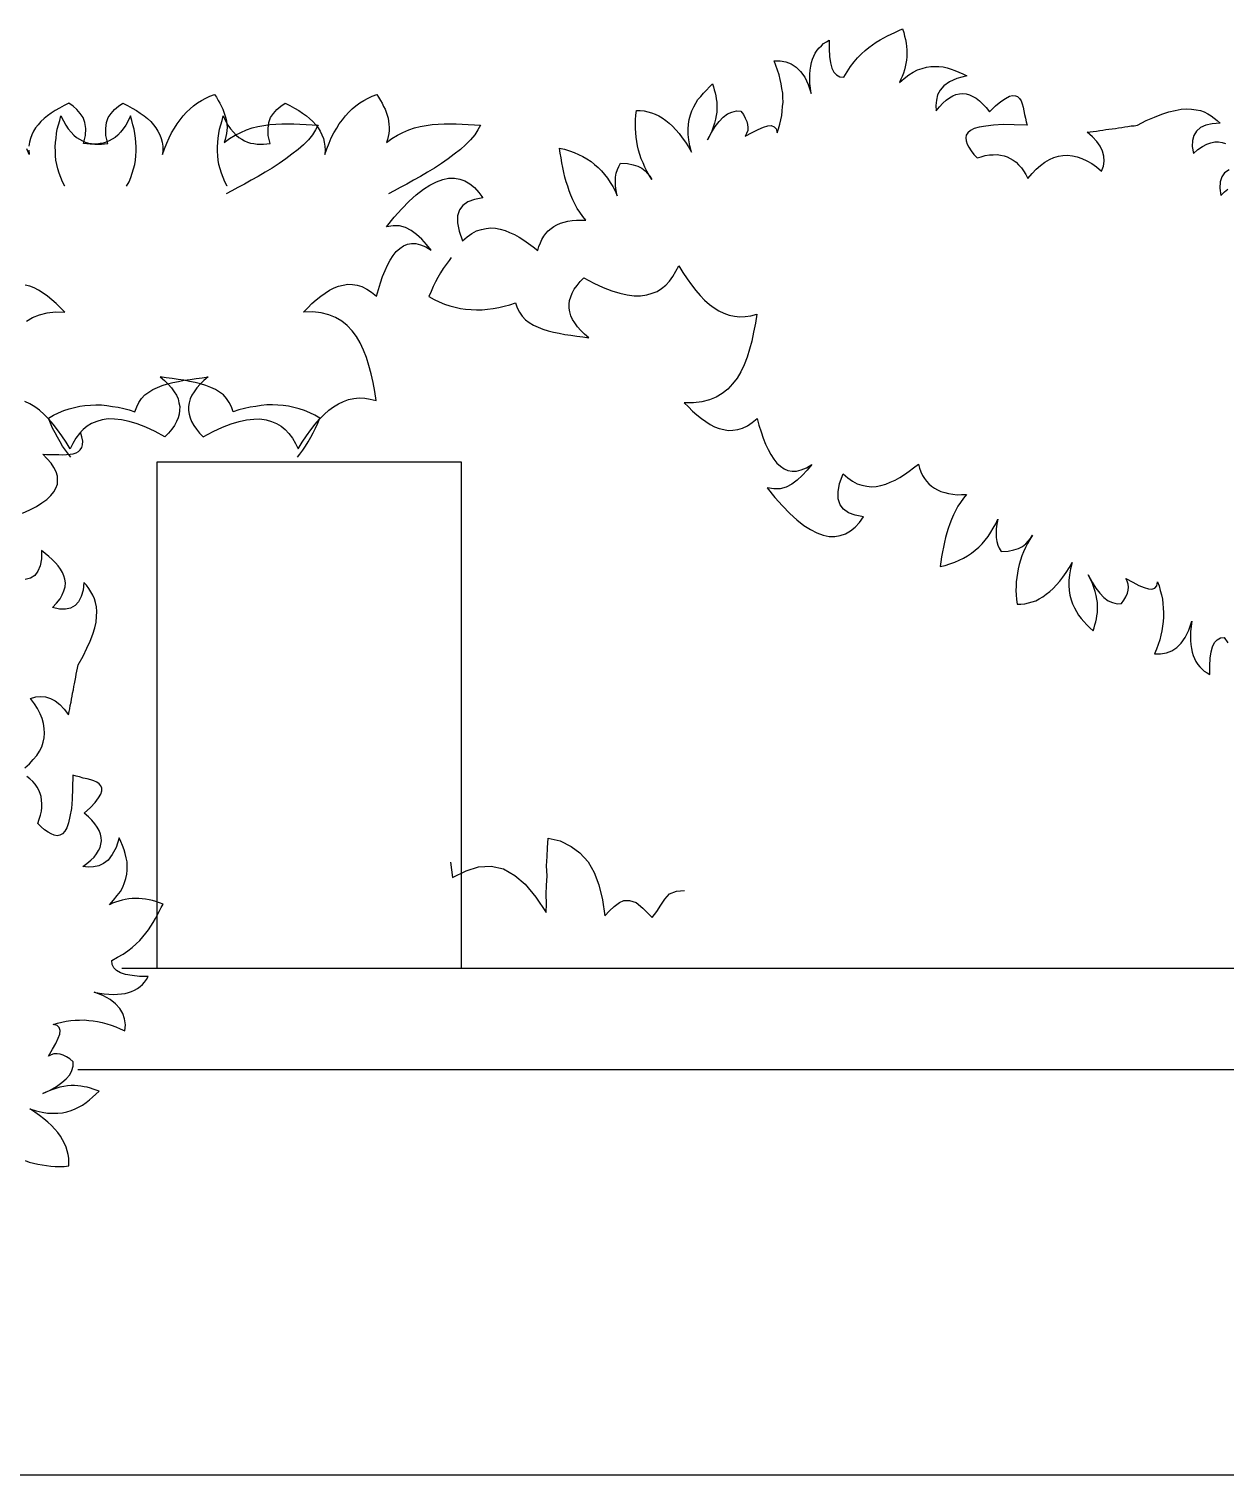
# Model space of a CAD drawing. Extents: x -24232 to 27340, y -23039 to 23489.
# Drawn here: x -8078 to -7487, y -5096 to -4383 of the extents above; entities that cross this region are included whole.
import ezdxf

# ---------------------------------------------------------------- set-up
doc = ezdxf.new("R2010")
doc.units = 0
doc.header["$LTSCALE"] = 10
for name, color, linetype in [('0-PLANTS', 11, 'CONTINUOUS'), ('1', 1, 'CONTINUOUS'), ('3', 3, 'CONTINUOUS')]:
    doc.layers.add(name, color=color, linetype=linetype)

msp = doc.modelspace()

# ---------------------------------------------------------------- linework, layer by layer
at = {"layer": '0-PLANTS', "color": 11}
msp.add_lwpolyline([(-7869.49, -4793.97), (-7868.53, -4801.55), (-7868.53, -4801.55), (-7861.79, -4798.29), (-7855.73, -4796.37), (-7849.43, -4795.92), (-7843.43, -4797.34), (-7837.71, -4800.63), (-7832.61, -4804.78), (-7827.41, -4811.35), (-7822.36, -4818.85), (-7822.36, -4818.85), (-7822.17, -4814.56), (-7822.37, -4809.74), (-7822.18, -4805.46), (-7821.91, -4800.71), (-7822.12, -4795.88), (-7821.85, -4791.13), (-7821.66, -4786.85), (-7821.39, -4782.1), (-7821.39, -4782.1), (-7815.39, -4783.52), (-7810.07, -4786.27), (-7805.76, -4789.34), (-7801.67, -4793.82), (-7798.66, -4799.08), (-7796.26, -4805.21), (-7794.56, -4812.66), (-7793.39, -4820.51), (-7793.39, -4820.51), (-7791.08, -4818), (-7788.84, -4815.95), (-7786.14, -4813.98), (-7784.05, -4812.87), (-7781.17, -4812.84), (-7777.97, -4813.82), (-7774.59, -4816.75), (-7770.04, -4821.29), (-7770.04, -4821.29), (-7767.65, -4818.31), (-7765.74, -4815.26), (-7763.82, -4812.21), (-7761.51, -4809.69), (-7757.94, -4808.34), (-7754.05, -4807.99)], dxfattribs=at)
at = {"layer": '1'}
for p, q in [((-8014.24, -4596.46), (-7864.24, -4596.46)), ((-8014.24, -4846.46), (-8014.24, -4596.46)), ((-7864.24, -4596.46), (-7864.24, -4846.46))]:
    msp.add_line(p, q, dxfattribs=at)
for points in [[(-8056.96, -4594.13), (-8058.1, -4592.73), (-8059.52, -4590.71), (-8060.94, -4588.68), (-8062.24, -4586.51), (-8063.54, -4584.33), (-8064.7, -4582.15), (-8065.88, -4579.83), (-8066.93, -4577.36), (-8067.99, -4574.89), (-8067.99, -4574.89), (-8065.43, -4573.42), (-8062.97, -4572.23), (-8060.37, -4571.16), (-8057.74, -4570.36), (-8055.11, -4569.55), (-8052.46, -4569.02), (-8049.92, -4568.63), (-8047.23, -4568.5), (-8044.53, -4568.37), (-8041.82, -4568.38), (-8039.09, -4568.65), (-8036.34, -4569.05), (-8033.59, -4569.46), (-8030.81, -4570.13), (-8028.04, -4570.81), (-8025.24, -4571.75), (-8025.24, -4571.75), (-8024.4, -4569.23), (-8023.26, -4567.08), (-8021.96, -4565.2), (-8020.37, -4563.41), (-8018.48, -4562.01), (-8016.44, -4560.72), (-8014.11, -4559.68), (-8011.76, -4558.77), (-8009.13, -4557.97), (-8006.49, -4557.3), (-8003.7, -4556.76), (-8000.91, -4556.21), (-7997.97, -4555.78), (-7995.03, -4555.36), (-7992.1, -4554.93), (-7989.16, -4554.51), (-7989.16, -4554.51), (-7991.28, -4556.34), (-7993.13, -4558.15), (-7994.72, -4559.93), (-7996.02, -4561.82), (-7997.2, -4563.56), (-7997.97, -4565.4), (-7998.45, -4567.34), (-7998.82, -4569.14), (-7998.77, -4571.03), (-7998.58, -4572.91), (-7997.99, -4574.75), (-7997.27, -4576.57), (-7996.27, -4578.5), (-7994.86, -4580.39), (-7993.32, -4582.27), (-7991.52, -4584.13), (-7991.52, -4584.13), (-7986.63, -4581.48), (-7982.1, -4579.4), (-7977.79, -4577.76), (-7973.85, -4576.56), (-7970.13, -4575.78), (-7966.66, -4575.31), (-7963.55, -4575.27), (-7960.53, -4575.65), (-7957.88, -4576.47), (-7955.34, -4577.44), (-7953.17, -4578.85), (-7951.11, -4580.54), (-7949.29, -4582.53), (-7947.57, -4584.8), (-7946.1, -4587.36), (-7944.75, -4590.07), (-7944.75, -4590.07), (-7942.78, -4586.76), (-7940.65, -4583.57), (-7938.5, -4580.65), (-7936.34, -4577.86), (-7934.15, -4575.35), (-7931.94, -4573.1), (-7929.57, -4570.97), (-7927.31, -4569.25), (-7924.88, -4567.79), (-7922.42, -4566.6), (-7919.81, -4565.67), (-7917.28, -4565.15), (-7914.6, -4564.88), (-7911.88, -4565.02), (-7909.13, -4565.43), (-7906.21, -4566.22), (-7906.21, -4566.22), (-7906.93, -4561.69), (-7907.77, -4557.3), (-7908.74, -4552.93), (-7909.82, -4548.84), (-7911.02, -4544.89), (-7912.47, -4541.25), (-7914.17, -4537.76), (-7915.97, -4534.55), (-7918.14, -4531.78), (-7920.57, -4529.18), (-7923.22, -4527), (-7926.23, -4525.27), (-7929.63, -4523.85), (-7933.38, -4522.86), (-7937.48, -4522.46), (-7942.08, -4522.5), (-7942.08, -4522.5), (-7939.99, -4520.4), (-7937.89, -4518.3), (-7935.77, -4516.46), (-7933.5, -4514.75), (-7931.36, -4513.18), (-7929.19, -4511.75), (-7927.01, -4510.59), (-7924.79, -4509.69), (-7922.54, -4509.2), (-7920.27, -4508.84), (-7917.97, -4508.88), (-7915.63, -4509.19), (-7913.26, -4509.91), (-7910.84, -4511.16), (-7908.52, -4512.69), (-7906.01, -4514.74), (-7906.01, -4514.74), (-7905.12, -4511.4), (-7904.1, -4508.05), (-7903.05, -4504.97), (-7901.85, -4502.01), (-7900.63, -4499.32), (-7899.25, -4496.88), (-7897.85, -4494.57), (-7896.28, -4492.66), (-7894.53, -4491.13), (-7892.76, -4489.87), (-7890.82, -4489), (-7888.82, -4488.67), (-7886.65, -4488.73), (-7884.29, -4489.3), (-7881.74, -4490.41), (-7879.01, -4492.03), (-7879.01, -4492.03), (-7881.32, -4489.15), (-7883.75, -4486.54), (-7886.28, -4484.22), (-7888.9, -4482.31), (-7891.76, -4480.83), (-7894.68, -4480.04), (-7897.8, -4479.94), (-7901.13, -4480.54), (-7901.13, -4480.54), (-7897.28, -4475.69), (-7893.49, -4471.53), (-7889.93, -4467.79), (-7886.46, -4464.6), (-7882.93, -4461.95), (-7879.75, -4459.88), (-7876.52, -4458.2), (-7873.39, -4457.08), (-7870.46, -4456.52), (-7867.62, -4456.51), (-7865, -4456.93), (-7862.48, -4457.77), (-7860.03, -4459.28), (-7857.69, -4461.08), (-7855.56, -4463.45), (-7853.52, -4466.22), (-7853.52, -4466.22), (-7857.64, -4467.04), (-7860.91, -4468.17), (-7863.45, -4469.91), (-7865.13, -4472.11), (-7866.06, -4475.05), (-7866.13, -4478.44), (-7865.32, -4482.56), (-7863.62, -4487.4), (-7863.62, -4487.4), (-7861.24, -4485.4), (-7858.98, -4483.69), (-7856.65, -4482.51), (-7854.29, -4481.74), (-7851.91, -4481.23), (-7849.63, -4481.01), (-7847.31, -4481.18), (-7844.96, -4481.63), (-7842.59, -4482.34), (-7840.34, -4483.2), (-7837.92, -4484.32), (-7835.63, -4485.58), (-7833.31, -4487.11), (-7831, -4488.65), (-7828.8, -4490.32), (-7826.46, -4492.12), (-7826.46, -4492.12), (-7825.97, -4490.18), (-7825.2, -4488.34), (-7824.42, -4486.64), (-7823.5, -4485.06), (-7822.41, -4483.73), (-7821.32, -4482.41), (-7819.94, -4481.32), (-7818.56, -4480.24), (-7817.01, -4479.41), (-7815.32, -4478.7), (-7813.48, -4478.11), (-7811.63, -4477.66), (-7809.5, -4477.31), (-7807.36, -4477.1), (-7805.18, -4477.16), (-7802.74, -4477.19), (-7802.74, -4477.19), (-7804.28, -4475.31), (-7805.7, -4473.28), (-7806.97, -4471.38), (-7808.14, -4469.19), (-7809.15, -4467.12), (-7810.18, -4464.92), (-7810.95, -4462.7), (-7811.71, -4460.47), (-7812.47, -4458.24), (-7813.1, -4456), (-7813.6, -4453.61), (-7814.11, -4451.23), (-7814.62, -4448.84), (-7814.99, -4446.44), (-7815.36, -4444.04), (-7815.73, -4441.64), (-7815.73, -4441.64), (-7813.24, -4442.2), (-7810.87, -4442.92), (-7808.48, -4443.76), (-7806.35, -4444.77), (-7804.22, -4445.78), (-7802.21, -4446.94), (-7800.19, -4448.23), (-7798.42, -4449.68), (-7796.64, -4451.26), (-7794.99, -4452.86), (-7793.46, -4454.6), (-7792.06, -4456.5), (-7790.77, -4458.54), (-7789.49, -4460.58), (-7788.32, -4462.76), (-7787.28, -4465.1), (-7787.28, -4465.1), (-7787.8, -4462.58), (-7788.03, -4460.3), (-7788.12, -4458), (-7788.05, -4455.97), (-7787.7, -4454.03), (-7787.2, -4452.23), (-7786.54, -4450.67), (-7785.61, -4449.09), (-7785.61, -4449.09), (-7782.21, -4449.29), (-7779.44, -4449.83), (-7777.07, -4450.55), (-7775.07, -4451.57), (-7773.47, -4452.76), (-7772.25, -4454.13), (-7771.16, -4455.52), (-7770.2, -4457.05), (-7770.2, -4457.05), (-7771.49, -4455.01), (-7772.64, -4452.95), (-7773.64, -4451.02), (-7774.52, -4448.94), (-7775.4, -4446.86), (-7776.15, -4444.77), (-7776.77, -4442.66), (-7777.25, -4440.54), (-7777.59, -4438.41), (-7777.94, -4436.28), (-7778.15, -4434.13), (-7778.23, -4431.97), (-7778.31, -4429.82), (-7778.25, -4427.64), (-7778.07, -4425.32), (-7777.75, -4423.12), (-7777.75, -4423.12), (-7775.86, -4423.07), (-7773.94, -4423.29), (-7772.14, -4423.65), (-7770.33, -4424.15), (-7768.51, -4424.79), (-7766.8, -4425.7), (-7765.07, -4426.75), (-7763.33, -4427.93), (-7761.57, -4429.25), (-7759.92, -4430.84), (-7758.26, -4432.58), (-7756.72, -4434.45), (-7755.17, -4436.47), (-7753.59, -4438.75), (-7752.01, -4441.03), (-7750.54, -4443.59), (-7750.54, -4443.59), (-7751.39, -4440.43), (-7751.95, -4437.5), (-7752.22, -4434.82), (-7752.2, -4432.25), (-7752.04, -4429.79), (-7751.73, -4427.46), (-7751.13, -4425.24), (-7750.38, -4423.27), (-7749.49, -4421.28), (-7748.46, -4419.42), (-7747.41, -4417.69), (-7746.08, -4416.07), (-7744.75, -4414.45), (-7743.27, -4412.95), (-7741.8, -4411.45), (-7740.19, -4409.94), (-7740.19, -4409.94), (-7739.77, -4411.38), (-7739.36, -4412.83), (-7738.95, -4414.28), (-7738.52, -4415.86), (-7738.37, -4417.34), (-7738.08, -4418.94), (-7738.05, -4420.56), (-7738.03, -4422.18), (-7738.14, -4423.82), (-7738.37, -4425.6), (-7738.73, -4427.4), (-7739.22, -4429.34), (-7739.84, -4431.3), (-7740.59, -4433.27), (-7741.6, -4435.4), (-7742.74, -4437.54), (-7742.74, -4437.54), (-7740.79, -4433.96), (-7738.93, -4430.94), (-7736.87, -4428.43), (-7734.91, -4426.34), (-7732.76, -4424.78), (-7730.68, -4423.89), (-7728.44, -4423.27), (-7726.27, -4423.32), (-7726.27, -4423.32), (-7725.01, -4425.09), (-7724.04, -4426.76), (-7723.33, -4428.45), (-7722.9, -4430.03), (-7722.75, -4431.51), (-7722.88, -4433.01), (-7723.41, -4434.41), (-7724.1, -4435.7), (-7724.1, -4435.7), (-7720.62, -4433.87), (-7717.66, -4432.36), (-7715.06, -4431.29), (-7712.95, -4430.67), (-7711.21, -4430.5), (-7709.8, -4431.04), (-7708.88, -4432.17), (-7708.41, -4434.15), (-7708.41, -4434.15), (-7707.67, -4432.05), (-7707.08, -4429.82), (-7706.47, -4427.73), (-7706.01, -4425.52), (-7705.82, -4423.33), (-7705.63, -4421.15), (-7705.44, -4418.96), (-7705.53, -4416.67), (-7705.61, -4414.51), (-7705.97, -4412.24), (-7706.33, -4409.98), (-7706.82, -4407.72), (-7707.32, -4405.47), (-7708.09, -4403.11), (-7708.99, -4400.9), (-7709.89, -4398.55), (-7709.89, -4398.55), (-7706.92, -4398.52), (-7704.02, -4399.05), (-7701.35, -4400.01), (-7698.89, -4401.66), (-7696.77, -4403.89), (-7694.74, -4406.66), (-7693.03, -4410.29), (-7691.52, -4414.61), (-7691.52, -4414.61), (-7691.9, -4412.07), (-7692.14, -4409.66), (-7692.23, -4407.37), (-7692.18, -4405.19), (-7691.97, -4403.14), (-7691.76, -4401.22), (-7691.39, -4399.43), (-7690.88, -4397.75), (-7690.22, -4396.2), (-7689.55, -4394.78), (-7688.61, -4393.33), (-7687.64, -4392.15), (-7686.53, -4391.09), (-7685.41, -4390.04), (-7684, -4389.22), (-7682.59, -4388.4), (-7682.59, -4388.4), (-7682.72, -4392.61), (-7682.48, -4396.38), (-7682.03, -4399.59), (-7681.38, -4402.1), (-7680.36, -4404.16), (-7679.01, -4405.52), (-7677.43, -4406.44), (-7675.51, -4406.66), (-7675.51, -4406.66), (-7673.75, -4403.91), (-7672.11, -4401.32), (-7670.3, -4399.1), (-7668.61, -4397.04), (-7666.77, -4395.1), (-7664.9, -4393.43), (-7663.14, -4392.03), (-7661.25, -4390.63), (-7659.48, -4389.37), (-7657.56, -4388.23), (-7655.76, -4387.24), (-7653.83, -4386.24), (-7652.02, -4385.38), (-7650.21, -4384.53), (-7648.26, -4383.66), (-7646.45, -4382.8), (-7646.45, -4382.8), (-7645.87, -4384.5), (-7645.42, -4386.36), (-7644.98, -4388.07), (-7644.67, -4389.8), (-7644.5, -4391.55), (-7644.34, -4393.16), (-7644.31, -4394.91), (-7644.41, -4396.55), (-7644.52, -4398.18), (-7644.77, -4399.83), (-7645.14, -4401.5), (-7645.54, -4403.02), (-7646.06, -4404.57), (-7646.57, -4406.24), (-7647.24, -4407.66), (-7648.04, -4409.23), (-7648.04, -4409.23), (-7645.66, -4407.23), (-7643.39, -4405.52), (-7641.23, -4404.09), (-7639.03, -4403.06), (-7636.8, -4402.3), (-7634.7, -4401.68), (-7632.57, -4401.34), (-7630.54, -4401.27), (-7628.5, -4401.34), (-7626.45, -4401.55), (-7624.51, -4402.03), (-7622.42, -4402.64), (-7620.59, -4403.27), (-7618.61, -4404.16), (-7616.63, -4405.04), (-7614.78, -4405.94), (-7614.78, -4405.94), (-7619.66, -4407.24), (-7623.28, -4408.95), (-7626.07, -4410.85), (-7627.89, -4413.06), (-7629.15, -4415.35), (-7629.7, -4417.98), (-7629.99, -4420.58), (-7629.86, -4423.28), (-7629.86, -4423.28), (-7628.3, -4421.23), (-7626.58, -4419.43), (-7624.97, -4417.92), (-7623.32, -4416.81), (-7621.66, -4415.83), (-7620.1, -4415.14), (-7618.37, -4414.83), (-7616.76, -4414.67), (-7615.11, -4414.91), (-7613.45, -4415.29), (-7611.75, -4416.07), (-7610.16, -4417), (-7608.54, -4418.33), (-7606.76, -4419.91), (-7605.24, -4421.66), (-7603.54, -4423.79), (-7603.54, -4423.79), (-7600.58, -4420.79), (-7597.95, -4418.64), (-7595.67, -4417.06), (-7593.74, -4416.05), (-7592.15, -4415.63), (-7590.79, -4415.76), (-7589.66, -4416.19), (-7588.75, -4417.19), (-7587.96, -4418.33), (-7587.41, -4419.76), (-7586.99, -4421.34), (-7586.53, -4423.2), (-7586.21, -4425.06), (-7585.76, -4426.91), (-7585.45, -4428.64), (-7585.01, -4430.36), (-7585.01, -4430.36), (-7591.39, -4430.18), (-7596.83, -4430.04), (-7601.55, -4430.23), (-7605.42, -4430.75), (-7608.61, -4431.34), (-7611.12, -4431.99), (-7612.92, -4432.98), (-7614.17, -4434.05), (-7615, -4435.22), (-7615.27, -4436.6), (-7615.13, -4438.07), (-7614.56, -4439.64), (-7613.73, -4441.19), (-7612.61, -4442.97), (-7611.22, -4444.73), (-7609.69, -4446.47), (-7609.69, -4446.47), (-7607.59, -4445.86), (-7605.61, -4445.26), (-7603.61, -4444.93), (-7601.72, -4444.87), (-7599.83, -4444.82), (-7598.18, -4445.07), (-7596.39, -4445.43), (-7594.85, -4445.95), (-7593.28, -4446.75), (-7591.84, -4447.55), (-7590.38, -4448.63), (-7589.18, -4449.86), (-7587.81, -4451.35), (-7586.72, -4452.87), (-7585.59, -4454.66), (-7584.59, -4456.59), (-7584.59, -4456.59), (-7582.53, -4454.08), (-7580.44, -4451.98), (-7578.32, -4450.15), (-7576.17, -4448.58), (-7574, -4447.28), (-7571.8, -4446.25), (-7569.56, -4445.62), (-7567.29, -4445.26), (-7565, -4445.17), (-7562.66, -4445.48), (-7560.32, -4445.93), (-7557.93, -4446.78), (-7555.52, -4447.89), (-7553.08, -4449.28), (-7550.75, -4450.94), (-7548.24, -4453), (-7548.24, -4453), (-7547.28, -4450.46), (-7546.98, -4448), (-7547.08, -4445.57), (-7547.74, -4443.06), (-7548.91, -4440.74), (-7550.51, -4438.33), (-7552.76, -4436.11), (-7555.42, -4433.8), (-7555.42, -4433.8), (-7553.81, -4433.64), (-7552.35, -4433.36), (-7550.74, -4433.2), (-7549.14, -4432.91), (-7547.67, -4432.76), (-7546.07, -4432.47), (-7544.6, -4432.32), (-7543, -4432.03), (-7541.39, -4431.87), (-7539.93, -4431.59), (-7538.32, -4431.43), (-7536.73, -4431.14), (-7535.25, -4431), (-7533.65, -4430.7), (-7532.18, -4430.56), (-7530.58, -4430.26), (-7530.58, -4430.26), (-7526.2, -4428.07), (-7522.17, -4426.32), (-7518.52, -4424.87), (-7515.11, -4423.73), (-7511.94, -4423), (-7509.01, -4422.45), (-7506.32, -4422.31), (-7503.88, -4422.34), (-7501.54, -4422.66), (-7499.46, -4423.13), (-7497.64, -4423.76), (-7495.79, -4424.66), (-7494.2, -4425.72), (-7492.6, -4426.78), (-7491.13, -4427.99), (-7489.78, -4429.35), (-7489.78, -4429.35), (-7493.68, -4429.6), (-7496.86, -4430.32), (-7499.45, -4431.52), (-7501.45, -4433.21), (-7502.72, -4435.37), (-7503.42, -4437.87), (-7503.54, -4440.86), (-7502.92, -4444.32), (-7502.92, -4444.32), (-7500.68, -4442.34), (-7498.4, -4440.76), (-7496.33, -4439.75), (-7494.38, -4439.01), (-7492.39, -4438.54), (-7490.5, -4438.49), (-7488.7, -4438.86), (-7487.03, -4439.37)], [(-8059.83, -4460.46), (-8059.83, -4460.46), (-8060.99, -4458.28), (-8061.88, -4456.2), (-8062.64, -4453.97), (-8063.25, -4451.87), (-8063.87, -4449.76), (-8064.22, -4447.49), (-8064.44, -4445.35), (-8064.51, -4443.19), (-8064.59, -4441.03), (-8064.4, -4438.84), (-8064.21, -4436.66), (-8063.89, -4434.46), (-8063.56, -4432.26), (-8062.96, -4430.17), (-8062.36, -4427.94), (-8061.77, -4425.72), (-8061.77, -4425.72), (-8060.58, -4428.17), (-8059.42, -4430.36), (-8058.16, -4432.13), (-8056.78, -4433.76), (-8055.41, -4435.25), (-8054.09, -4436.33), (-8052.64, -4437.28), (-8051.21, -4438.08), (-8049.79, -4438.75), (-8048.26, -4439.14), (-8046.74, -4439.4), (-8045.09, -4439.64), (-8043.46, -4439.75), (-8041.84, -4439.73), (-8040.23, -4439.57), (-8038.62, -4439.41), (-8038.62, -4439.41), (-8039.55, -4435.44), (-8039.63, -4431.93), (-8039.23, -4429.04), (-8038.4, -4426.52), (-8036.98, -4424.49), (-8035.27, -4422.56), (-8033.4, -4420.89), (-8031.24, -4419.45), (-8031.24, -4419.45), (-8028.97, -4420.58), (-8026.67, -4421.85), (-8024.53, -4422.99), (-8022.63, -4424.43), (-8020.74, -4425.73), (-8019.12, -4427.06), (-8017.48, -4428.52), (-8016.1, -4430.15), (-8014.87, -4431.65), (-8013.9, -4433.31), (-8013.05, -4434.99), (-8012.33, -4436.81), (-8011.88, -4438.67), (-8011.54, -4440.66), (-8011.48, -4442.69), (-8011.68, -4444.74), (-8011.68, -4444.74), (-8010.61, -4441.93), (-8009.53, -4439.11), (-8008.43, -4436.56), (-8007.18, -4434.14), (-8005.78, -4431.83), (-8004.5, -4429.68), (-8002.95, -4427.63), (-8001.38, -4425.71), (-7999.79, -4423.93), (-7998.06, -4422.27), (-7996.31, -4420.74), (-7994.42, -4419.34), (-7992.38, -4418.05), (-7990.32, -4417.04), (-7988.25, -4416.02), (-7986.04, -4415.12), (-7986.04, -4415.12), (-7985.09, -4416.52), (-7984.12, -4418.05), (-7983.31, -4419.46), (-7982.61, -4421.01), (-7981.93, -4422.44), (-7981.38, -4423.87), (-7980.82, -4425.44), (-7980.4, -4426.89), (-7980.12, -4428.35), (-7979.98, -4429.83), (-7979.82, -4431.44), (-7979.94, -4432.94), (-7980.07, -4434.44), (-7980.33, -4435.82), (-7980.73, -4437.35), (-7981.25, -4438.89), (-7981.25, -4438.89), (-7978.61, -4436.87), (-7975.79, -4435.24), (-7973.08, -4433.89), (-7970.22, -4432.66), (-7967.34, -4431.69), (-7964.56, -4431.01), (-7961.64, -4430.45), (-7958.7, -4430.03), (-7955.75, -4429.74), (-7952.78, -4429.58), (-7949.81, -4429.56), (-7946.82, -4429.67), (-7943.83, -4429.78), (-7940.84, -4429.89), (-7937.83, -4430.13), (-7934.84, -4430.24), (-7934.84, -4430.24), (-7936.09, -4432.67), (-7937.61, -4435.12), (-7939.68, -4437.49), (-7942.14, -4440.04), (-7944.75, -4442.33), (-7947.77, -4444.66), (-7950.79, -4446.99), (-7954.1, -4449.21), (-7957.53, -4451.44), (-7960.98, -4453.54), (-7964.43, -4455.65), (-7967.9, -4457.48), (-7971.23, -4459.43), (-7974.45, -4461.1), (-7977.42, -4462.62), (-7980.25, -4464.11)], [(-7979.75, -4460.46), (-7979.75, -4460.46), (-7980.91, -4458.28), (-7981.8, -4456.2), (-7982.56, -4453.97), (-7983.17, -4451.87), (-7983.79, -4449.76), (-7984.15, -4447.49), (-7984.36, -4445.35), (-7984.44, -4443.19), (-7984.51, -4441.03), (-7984.32, -4438.84), (-7984.13, -4436.66), (-7983.81, -4434.46), (-7983.48, -4432.26), (-7982.88, -4430.17), (-7982.29, -4427.94), (-7981.69, -4425.72), (-7981.69, -4425.72), (-7980.5, -4428.17), (-7979.34, -4430.36), (-7978.08, -4432.13), (-7976.7, -4433.76), (-7975.33, -4435.25), (-7974.01, -4436.33), (-7972.56, -4437.28), (-7971.13, -4438.08), (-7969.71, -4438.75), (-7968.18, -4439.14), (-7966.66, -4439.4), (-7965.01, -4439.64), (-7963.38, -4439.75), (-7961.76, -4439.73), (-7960.15, -4439.57), (-7958.54, -4439.41), (-7958.54, -4439.41), (-7959.47, -4435.44), (-7959.55, -4431.93), (-7959.16, -4429.04), (-7958.32, -4426.52), (-7956.9, -4424.49), (-7955.19, -4422.56), (-7953.33, -4420.89), (-7951.17, -4419.45), (-7951.17, -4419.45), (-7948.89, -4420.58), (-7946.6, -4421.85), (-7944.45, -4422.99), (-7942.55, -4424.43), (-7940.66, -4425.73), (-7939.04, -4427.06), (-7937.4, -4428.52), (-7936.03, -4430.15), (-7934.79, -4431.65), (-7933.82, -4433.31), (-7932.97, -4434.99), (-7932.25, -4436.81), (-7931.8, -4438.67), (-7931.47, -4440.66), (-7931.4, -4442.69), (-7931.6, -4444.74), (-7931.6, -4444.74), (-7930.53, -4441.93), (-7929.45, -4439.11), (-7928.35, -4436.56), (-7927.1, -4434.14), (-7925.7, -4431.83), (-7924.43, -4429.68), (-7922.87, -4427.63), (-7921.3, -4425.71), (-7919.71, -4423.93), (-7917.98, -4422.27), (-7916.24, -4420.74), (-7914.34, -4419.34), (-7912.3, -4418.05), (-7910.24, -4417.04), (-7908.17, -4416.02), (-7905.96, -4415.12), (-7905.96, -4415.12), (-7905.01, -4416.52), (-7904.04, -4418.05), (-7903.23, -4419.46), (-7902.53, -4421.01), (-7901.85, -4422.44), (-7901.3, -4423.87), (-7900.74, -4425.44), (-7900.33, -4426.89), (-7900.05, -4428.35), (-7899.9, -4429.83), (-7899.74, -4431.44), (-7899.86, -4432.94), (-7899.99, -4434.44), (-7900.26, -4435.82), (-7900.65, -4437.35), (-7901.17, -4438.89), (-7901.17, -4438.89), (-7898.53, -4436.87), (-7895.71, -4435.24), (-7893, -4433.89), (-7890.14, -4432.66), (-7887.26, -4431.69), (-7884.48, -4431.01), (-7881.56, -4430.45), (-7878.62, -4430.03), (-7875.67, -4429.74), (-7872.71, -4429.58), (-7869.73, -4429.56), (-7866.74, -4429.67), (-7863.75, -4429.78), (-7860.76, -4429.89), (-7857.76, -4430.13), (-7854.76, -4430.24), (-7854.76, -4430.24), (-7856.01, -4432.67), (-7857.53, -4435.12), (-7859.6, -4437.49), (-7862.06, -4440.04), (-7864.68, -4442.33), (-7867.7, -4444.66), (-7870.72, -4446.99), (-7874.02, -4449.21), (-7877.45, -4451.44), (-7880.9, -4453.54), (-7884.35, -4455.65), (-7887.83, -4457.48), (-7891.15, -4459.43), (-7894.37, -4461.1), (-7897.34, -4462.62), (-7900.17, -4464.11)], [(-8029.35, -4460.46), (-8029.35, -4460.46), (-8028.19, -4458.28), (-8027.31, -4456.2), (-8026.55, -4453.97), (-8025.93, -4451.87), (-8025.32, -4449.76), (-8024.96, -4447.49), (-8024.75, -4445.35), (-8024.67, -4443.19), (-8024.59, -4441.03), (-8024.78, -4438.84), (-8024.97, -4436.66), (-8025.3, -4434.46), (-8025.62, -4432.26), (-8026.23, -4430.17), (-8026.82, -4427.94), (-8027.41, -4425.72), (-8027.41, -4425.72), (-8028.6, -4428.17), (-8029.77, -4430.36), (-8031.02, -4432.13), (-8032.4, -4433.76), (-8033.77, -4435.25), (-8035.1, -4436.33), (-8036.54, -4437.28), (-8037.98, -4438.08), (-8039.4, -4438.75), (-8040.92, -4439.14), (-8042.44, -4439.4), (-8044.09, -4439.64), (-8045.72, -4439.75), (-8047.35, -4439.73), (-8048.96, -4439.57), (-8050.57, -4439.41), (-8050.57, -4439.41), (-8049.63, -4435.44), (-8049.56, -4431.93), (-8049.95, -4429.04), (-8050.78, -4426.52), (-8052.21, -4424.49), (-8053.91, -4422.56), (-8055.78, -4420.89), (-8057.94, -4419.45), (-8057.94, -4419.45), (-8060.22, -4420.58), (-8062.51, -4421.85), (-8064.65, -4422.99), (-8066.55, -4424.43), (-8068.44, -4425.73), (-8070.06, -4427.06), (-8071.7, -4428.52), (-8073.08, -4430.15), (-8074.31, -4431.65), (-8075.29, -4433.31), (-8076.13, -4434.99), (-8076.85, -4436.81), (-8077.31, -4438.67), (-8077.64, -4440.66)], [(-8077.7, -4442.69), (-8077.5, -4444.74), (-8077.5, -4444.74), (-8078.58, -4441.93)], [(-7485.34, -4452.34), (-7487.5, -4453.77), (-7488.92, -4455.81), (-7489.76, -4458.33), (-7489.86, -4461.45), (-7489.36, -4465.06), (-7489.36, -4465.06), (-7487.65, -4463.26), (-7485.89, -4461.87)], [(-7869.13, -4495.62), (-7870.27, -4497.01), (-7871.69, -4499.04), (-7873.11, -4501.06), (-7874.41, -4503.24), (-7875.71, -4505.41), (-7876.87, -4507.6), (-7878.05, -4509.92), (-7879.11, -4512.39), (-7880.16, -4514.86), (-7880.16, -4514.86), (-7877.6, -4516.33), (-7875.14, -4517.52), (-7872.54, -4518.59), (-7869.91, -4519.39), (-7867.28, -4520.19), (-7864.63, -4520.72), (-7862.09, -4521.11), (-7859.4, -4521.24), (-7856.7, -4521.37), (-7853.99, -4521.37), (-7851.26, -4521.1), (-7848.51, -4520.69), (-7845.76, -4520.28), (-7842.99, -4519.61), (-7840.21, -4518.94), (-7837.41, -4517.99), (-7837.41, -4517.99), (-7836.58, -4520.51), (-7835.43, -4522.66), (-7834.13, -4524.55), (-7832.55, -4526.33), (-7830.65, -4527.74), (-7828.61, -4529.02), (-7826.28, -4530.06), (-7823.93, -4530.97), (-7821.3, -4531.77), (-7818.66, -4532.44), (-7815.87, -4532.99), (-7813.08, -4533.53), (-7810.14, -4533.96), (-7807.21, -4534.38), (-7804.27, -4534.81), (-7801.33, -4535.24), (-7801.33, -4535.24), (-7803.45, -4533.4), (-7805.3, -4531.59), (-7806.89, -4529.81), (-7808.19, -4527.92), (-7809.37, -4526.18), (-7810.14, -4524.34), (-7810.63, -4522.4), (-7810.99, -4520.6), (-7810.94, -4518.71), (-7810.75, -4516.84), (-7810.17, -4515), (-7809.44, -4513.17), (-7808.44, -4511.24), (-7807.03, -4509.35), (-7805.49, -4507.47), (-7803.69, -4505.62), (-7803.69, -4505.62), (-7798.8, -4508.27), (-7794.27, -4510.34), (-7789.96, -4511.98), (-7786.02, -4513.19), (-7782.3, -4513.96), (-7778.83, -4514.44), (-7775.72, -4514.47), (-7772.7, -4514.09), (-7770.05, -4513.27), (-7767.51, -4512.31), (-7765.34, -4510.89), (-7763.28, -4509.2), (-7761.46, -4507.22), (-7759.74, -4504.95), (-7758.27, -4502.38), (-7756.92, -4499.67), (-7756.92, -4499.67), (-7754.95, -4502.98), (-7752.82, -4506.17), (-7750.68, -4509.09), (-7748.51, -4511.88), (-7746.32, -4514.4), (-7744.11, -4516.65), (-7741.75, -4518.78), (-7739.48, -4520.49), (-7737.05, -4521.95), (-7734.59, -4523.14), (-7731.98, -4524.08), (-7729.46, -4524.6), (-7726.77, -4524.86), (-7724.05, -4524.72), (-7721.3, -4524.32), (-7718.38, -4523.52), (-7718.38, -4523.52), (-7719.1, -4528.06), (-7719.94, -4532.44), (-7720.91, -4536.81), (-7721.99, -4540.91), (-7723.2, -4544.85), (-7724.64, -4548.5), (-7726.34, -4551.99), (-7728.15, -4555.19), (-7730.31, -4557.96), (-7732.74, -4560.56), (-7735.39, -4562.74), (-7738.41, -4564.47), (-7741.8, -4565.9), (-7745.55, -4566.88), (-7749.65, -4567.29), (-7754.25, -4567.24), (-7754.25, -4567.24), (-7752.16, -4569.34), (-7750.06, -4571.45), (-7747.94, -4573.28), (-7745.67, -4574.99), (-7743.53, -4576.56), (-7741.37, -4577.99), (-7739.18, -4579.16), (-7736.97, -4580.05), (-7734.71, -4580.55), (-7732.45, -4580.91), (-7730.14, -4580.86), (-7727.81, -4580.55), (-7725.43, -4579.84), (-7723.01, -4578.59), (-7720.69, -4577.06), (-7718.18, -4575), (-7718.18, -4575), (-7717.3, -4578.34), (-7716.27, -4581.69), (-7715.22, -4584.77), (-7714.03, -4587.73), (-7712.8, -4590.43), (-7711.42, -4592.87), (-7710.02, -4595.17), (-7708.45, -4597.09), (-7706.7, -4598.61), (-7704.93, -4599.87), (-7702.99, -4600.74), (-7700.99, -4601.07), (-7698.82, -4601.02), (-7696.46, -4600.44), (-7693.91, -4599.34), (-7691.18, -4597.71), (-7691.18, -4597.71), (-7693.49, -4600.6), (-7695.92, -4603.2), (-7698.45, -4605.52), (-7701.08, -4607.43), (-7703.93, -4608.91), (-7706.85, -4609.7), (-7709.98, -4609.8), (-7713.3, -4609.2), (-7713.3, -4609.2), (-7709.45, -4614.05), (-7705.66, -4618.22), (-7702.1, -4621.95), (-7698.63, -4625.14), (-7695.1, -4627.79), (-7691.92, -4629.87), (-7688.7, -4631.54), (-7685.56, -4632.66), (-7682.63, -4633.22), (-7679.79, -4633.23), (-7677.18, -4632.81), (-7674.66, -4631.98), (-7672.2, -4630.46), (-7669.86, -4628.66), (-7667.73, -4626.3), (-7665.7, -4623.52), (-7665.7, -4623.52), (-7669.81, -4622.71), (-7673.09, -4621.57), (-7675.62, -4619.83), (-7677.3, -4617.63), (-7678.23, -4614.7), (-7678.3, -4611.31), (-7677.49, -4607.19), (-7675.79, -4602.34), (-7675.79, -4602.34), (-7673.42, -4604.34), (-7671.15, -4606.05), (-7668.83, -4607.23), (-7666.47, -4608.01), (-7664.08, -4608.51), (-7661.8, -4608.74), (-7659.48, -4608.56), (-7657.13, -4608.12), (-7654.76, -4607.4), (-7652.51, -4606.54), (-7650.1, -4605.42), (-7647.8, -4604.16), (-7645.49, -4602.63), (-7643.17, -4601.1), (-7640.97, -4599.42), (-7638.63, -4597.62), (-7638.63, -4597.62), (-7638.14, -4599.56), (-7637.37, -4601.4), (-7636.6, -4603.1), (-7635.67, -4604.68), (-7634.58, -4606.01), (-7633.49, -4607.34), (-7632.11, -4608.42), (-7630.73, -4609.5), (-7629.18, -4610.33), (-7627.49, -4611.04), (-7625.66, -4611.63), (-7623.81, -4612.08), (-7621.67, -4612.43), (-7619.53, -4612.64), (-7617.35, -4612.59), (-7614.91, -4612.56), (-7614.91, -4612.56), (-7616.45, -4614.44), (-7617.87, -4616.46), (-7619.14, -4618.37), (-7620.31, -4620.55), (-7621.32, -4622.62), (-7622.35, -4624.82), (-7623.12, -4627.05), (-7623.88, -4629.27), (-7624.64, -4631.5), (-7625.27, -4633.74), (-7625.77, -4636.13), (-7626.28, -4638.52), (-7626.79, -4640.9), (-7627.16, -4643.31), (-7627.53, -4645.71), (-7627.9, -4648.11), (-7627.9, -4648.11), (-7625.41, -4647.54), (-7623.04, -4646.83), (-7620.65, -4645.98), (-7618.52, -4644.97), (-7616.39, -4643.96), (-7614.38, -4642.81), (-7612.36, -4641.52), (-7610.59, -4640.07), (-7608.81, -4638.48), (-7607.16, -4636.88), (-7605.63, -4635.14), (-7604.23, -4633.25), (-7602.94, -4631.21), (-7601.66, -4629.17), (-7600.49, -4626.98), (-7599.45, -4624.65), (-7599.45, -4624.65), (-7599.97, -4627.17), (-7600.2, -4629.45), (-7600.29, -4631.74), (-7600.22, -4633.78), (-7599.87, -4635.71), (-7599.37, -4637.52), (-7598.71, -4639.07), (-7597.78, -4640.65), (-7597.78, -4640.65), (-7594.38, -4640.45), (-7591.62, -4639.91), (-7589.24, -4639.2), (-7587.25, -4638.17), (-7585.64, -4636.98), (-7584.42, -4635.61), (-7583.34, -4634.23), (-7582.37, -4632.7), (-7582.37, -4632.7), (-7583.66, -4634.74), (-7584.81, -4636.79), (-7585.81, -4638.72), (-7586.69, -4640.8), (-7587.58, -4642.88), (-7588.32, -4644.97), (-7588.94, -4647.08), (-7589.42, -4649.2), (-7589.76, -4651.33), (-7590.11, -4653.46), (-7590.32, -4655.61), (-7590.4, -4657.77), (-7590.48, -4659.93), (-7590.42, -4662.1), (-7590.24, -4664.42), (-7589.92, -4666.62), (-7589.92, -4666.62), (-7588.03, -4666.67), (-7586.11, -4666.45), (-7584.32, -4666.09), (-7582.51, -4665.59), (-7580.68, -4664.96), (-7578.97, -4664.04), (-7577.24, -4663), (-7575.5, -4661.81), (-7573.74, -4660.5), (-7572.1, -4658.9), (-7570.43, -4657.17), (-7568.89, -4655.29), (-7567.34, -4653.28), (-7565.76, -4650.99), (-7564.18, -4648.71), (-7562.71, -4646.15), (-7562.71, -4646.15), (-7563.57, -4649.32), (-7564.12, -4652.24), (-7564.39, -4654.92), (-7564.37, -4657.5), (-7564.21, -4659.95), (-7563.9, -4662.28), (-7563.31, -4664.51), (-7562.55, -4666.48), (-7561.66, -4668.46), (-7560.63, -4670.32), (-7559.58, -4672.05), (-7558.25, -4673.67), (-7556.92, -4675.3), (-7555.45, -4676.8), (-7553.97, -4678.3), (-7552.36, -4679.81), (-7552.36, -4679.81), (-7551.94, -4678.36), (-7551.53, -4676.91), (-7551.12, -4675.46), (-7550.69, -4673.88), (-7550.54, -4672.4), (-7550.25, -4670.81), (-7550.23, -4669.19), (-7550.2, -4667.56), (-7550.31, -4665.93), (-7550.54, -4664.14), (-7550.9, -4662.35), (-7551.39, -4660.4), (-7552.01, -4658.45), (-7552.76, -4656.48), (-7553.77, -4654.35), (-7554.91, -4652.2), (-7554.91, -4652.2), (-7552.96, -4655.78), (-7551.1, -4658.81), (-7549.04, -4661.31), (-7547.08, -4663.4), (-7544.93, -4664.97), (-7542.85, -4665.85), (-7540.61, -4666.48), (-7538.44, -4666.42), (-7538.44, -4666.42), (-7537.18, -4664.65), (-7536.21, -4662.99), (-7535.5, -4661.3), (-7535.07, -4659.71), (-7534.93, -4658.24), (-7535.05, -4656.74), (-7535.59, -4655.33), (-7536.27, -4654.04), (-7536.27, -4654.04), (-7532.8, -4655.88), (-7529.83, -4657.39), (-7527.23, -4658.46), (-7525.12, -4659.07), (-7523.38, -4659.24), (-7521.97, -4658.71), (-7521.05, -4657.58), (-7520.58, -4655.59), (-7520.58, -4655.59), (-7519.84, -4657.7), (-7519.25, -4659.92), (-7518.64, -4662.01), (-7518.18, -4664.23), (-7517.99, -4666.41), (-7517.8, -4668.6), (-7517.61, -4670.78), (-7517.7, -4673.08), (-7517.78, -4675.23), (-7518.14, -4677.5), (-7518.5, -4679.77), (-7518.99, -4682.02), (-7519.49, -4684.27), (-7520.26, -4686.64), (-7521.16, -4688.85), (-7522.07, -4691.2), (-7522.07, -4691.2), (-7519.09, -4691.22), (-7516.19, -4690.69), (-7513.53, -4689.74), (-7511.06, -4688.09), (-7508.94, -4685.86), (-7506.91, -4683.08), (-7505.2, -4679.46), (-7503.69, -4675.14), (-7503.69, -4675.14), (-7504.07, -4677.67), (-7504.31, -4680.09), (-7504.4, -4682.38), (-7504.35, -4684.55), (-7504.14, -4686.6), (-7503.93, -4688.52), (-7503.56, -4690.32), (-7503.05, -4691.99), (-7502.39, -4693.55), (-7501.72, -4694.97), (-7500.78, -4696.41), (-7499.81, -4697.59), (-7498.7, -4698.65), (-7497.58, -4699.71), (-7496.17, -4700.52), (-7494.77, -4701.34), (-7494.77, -4701.34), (-7494.89, -4697.13), (-7494.65, -4693.36), (-7494.2, -4690.16), (-7493.55, -4687.65), (-7492.53, -4685.58), (-7491.18, -4684.23), (-7489.6, -4683.3), (-7487.68, -4683.08), (-7487.68, -4683.08), (-7485.92, -4685.83)], [(-8078.76, -4527), (-8075.75, -4525.27), (-8072.36, -4523.85), (-8068.6, -4522.86), (-8064.5, -4522.46), (-8059.9, -4522.5), (-8059.9, -4522.5), (-8062, -4520.4), (-8064.09, -4518.3), (-8066.21, -4516.46), (-8068.48, -4514.75), (-8070.63, -4513.18), (-8072.79, -4511.75), (-8074.97, -4510.59), (-8077.19, -4509.69), (-8079.44, -4509.2)], [(-7945.02, -4594.13), (-7943.88, -4592.73), (-7942.46, -4590.71), (-7941.04, -4588.68), (-7939.74, -4586.51), (-7938.44, -4584.33), (-7937.28, -4582.15), (-7936.1, -4579.83), (-7935.05, -4577.36), (-7933.99, -4574.89), (-7933.99, -4574.89), (-7936.55, -4573.42), (-7939.01, -4572.23), (-7941.61, -4571.16), (-7944.24, -4570.36), (-7946.87, -4569.55), (-7949.53, -4569.02), (-7952.06, -4568.63), (-7954.76, -4568.5), (-7957.45, -4568.37), (-7960.16, -4568.38), (-7962.9, -4568.65), (-7965.64, -4569.05), (-7968.39, -4569.46), (-7971.17, -4570.13), (-7973.94, -4570.81), (-7976.74, -4571.75), (-7976.74, -4571.75), (-7977.58, -4569.23), (-7978.72, -4567.08), (-7980.02, -4565.2), (-7981.61, -4563.41), (-7983.5, -4562.01), (-7985.54, -4560.72), (-7987.87, -4559.68), (-7990.22, -4558.77), (-7992.85, -4557.97), (-7995.49, -4557.3), (-7998.28, -4556.76), (-8001.07, -4556.21), (-8004.01, -4555.78), (-8006.95, -4555.36), (-8009.89, -4554.93), (-8012.82, -4554.51), (-8012.82, -4554.51), (-8010.7, -4556.34), (-8008.85, -4558.15), (-8007.26, -4559.93), (-8005.96, -4561.82), (-8004.78, -4563.56), (-8004.01, -4565.4), (-8003.53, -4567.34), (-8003.16, -4569.14), (-8003.21, -4571.03), (-8003.4, -4572.91), (-8003.99, -4574.75), (-8004.71, -4576.57), (-8005.71, -4578.5), (-8007.12, -4580.39), (-8008.66, -4582.27), (-8010.47, -4584.13), (-8010.47, -4584.13), (-8015.35, -4581.48), (-8019.89, -4579.4), (-8024.19, -4577.76), (-8028.14, -4576.56), (-8031.85, -4575.78), (-8035.33, -4575.31), (-8038.44, -4575.27), (-8041.45, -4575.65), (-8044.11, -4576.47), (-8046.64, -4577.44), (-8048.81, -4578.85), (-8050.87, -4580.54), (-8052.69, -4582.53), (-8054.41, -4584.8), (-8055.88, -4587.36), (-8057.23, -4590.07), (-8057.23, -4590.07), (-8059.21, -4586.76), (-8061.33, -4583.57), (-8063.48, -4580.65), (-8065.64, -4577.86), (-8067.83, -4575.35), (-8070.04, -4573.1), (-8072.41, -4570.97), (-8074.68, -4569.25), (-8077.1, -4567.79), (-8079.56, -4566.6)], [(-8080.79, -4621.77), (-8077.14, -4620.13), (-8073.89, -4618.43), (-8071.18, -4616.65), (-8068.75, -4614.96), (-8066.84, -4613.06), (-8065.34, -4611.24), (-8064.25, -4609.36), (-8063.55, -4607.42), (-8063.41, -4605.53), (-8063.52, -4603.47), (-8064.16, -4601.34), (-8065.22, -4599.27), (-8066.67, -4597.15), (-8068.53, -4594.97), (-8070.79, -4592.73), (-8070.79, -4592.73), (-8068.88, -4592.74), (-8066.84, -4592.77), (-8064.81, -4592.79), (-8062.9, -4592.8), (-8060.88, -4592.96), (-8059.09, -4592.82), (-8057.3, -4592.67), (-8055.77, -4592.49), (-8054.34, -4592.02), (-8053.15, -4591.38), (-8052.22, -4590.56), (-8051.51, -4589.44), (-8051.16, -4587.99), (-8051.04, -4586.24), (-8051.41, -4584.14), (-8052.14, -4581.72), (-8052.14, -4581.72), (-8052.04, -4581.63)], [(-8079.55, -4747.41), (-8077.35, -4745.42), (-8075.42, -4743.39), (-8073.75, -4741.32), (-8072.35, -4739.21), (-8071.21, -4737.06), (-8070.48, -4734.85), (-8070.01, -4732.6), (-8069.81, -4730.32), (-8070.01, -4727.97), (-8070.34, -4725.61), (-8071.08, -4723.18), (-8072.08, -4720.72), (-8073.34, -4718.22), (-8074.89, -4715.81), (-8076.83, -4713.21), (-8076.83, -4713.21), (-8074.25, -4712.36), (-8071.77, -4712.18), (-8069.35, -4712.4), (-8066.88, -4713.18), (-8064.62, -4714.46), (-8062.28, -4716.17), (-8060.17, -4718.52), (-8057.99, -4721.3), (-8057.99, -4721.3), (-8057.76, -4719.7), (-8057.41, -4718.25), (-8057.17, -4716.65), (-8056.8, -4715.07), (-8056.59, -4713.6), (-8056.22, -4712.02), (-8056, -4710.56), (-8055.63, -4708.98), (-8055.4, -4707.38), (-8055.05, -4705.93), (-8054.81, -4704.33), (-8054.44, -4702.75), (-8054.23, -4701.28), (-8053.86, -4699.7), (-8053.64, -4698.24), (-8053.27, -4696.66), (-8053.27, -4696.66), (-8050.87, -4692.38), (-8048.93, -4688.44), (-8047.31, -4684.87), (-8046, -4681.52), (-8045.13, -4678.38), (-8044.43, -4675.48), (-8044.17, -4672.8), (-8044.09, -4670.36), (-8044.29, -4668.01), (-8044.66, -4665.91), (-8045.2, -4664.06), (-8046.01, -4662.17), (-8047, -4660.53), (-8047.98, -4658.89), (-8049.12, -4657.36), (-8050.41, -4655.94), (-8050.41, -4655.94), (-8050.84, -4659.83), (-8051.72, -4662.97), (-8053.04, -4665.5), (-8054.82, -4667.41), (-8057.04, -4668.59), (-8059.58, -4669.17), (-8062.57, -4669.13), (-8065.99, -4668.36), (-8065.99, -4668.36), (-8063.91, -4666.21), (-8062.22, -4664.01), (-8061.11, -4661.99), (-8060.28, -4660.07), (-8059.72, -4658.11), (-8059.58, -4656.22), (-8059.85, -4654.41), (-8060.28, -4652.71), (-8061, -4651.11), (-8061.99, -4649.47), (-8063.1, -4647.8), (-8064.51, -4646.24), (-8066.04, -4644.65), (-8067.73, -4643.17), (-8069.56, -4641.68), (-8071.38, -4640.18), (-8071.38, -4640.18), (-8071.44, -4644.26), (-8072.08, -4647.71), (-8073.16, -4650.41), (-8074.69, -4652.5), (-8076.79, -4653.82), (-8079.35, -4654.54)], [(-8079.5, -4941.25), (-8077.43, -4941.97), (-8075.34, -4942.55), (-8073.22, -4942.99), (-8071.11, -4943.44), (-8068.98, -4943.76), (-8066.82, -4943.94), (-8064.67, -4944.12), (-8062.5, -4944.17), (-8060.17, -4944.1), (-8057.96, -4943.88), (-8057.96, -4943.88), (-8057.82, -4941.99), (-8057.94, -4940.07), (-8058.22, -4938.26), (-8058.63, -4936.43), (-8059.18, -4934.57), (-8060.01, -4932.82), (-8060.97, -4931.04), (-8062.07, -4929.24), (-8063.3, -4927.43), (-8064.82, -4925.71), (-8066.47, -4923.97), (-8068.27, -4922.34), (-8070.21, -4920.69), (-8072.41, -4919), (-8074.62, -4917.32), (-8077.11, -4915.72), (-8077.11, -4915.72), (-8073.98, -4916.73), (-8071.09, -4917.43), (-8068.42, -4917.82), (-8065.85, -4917.93), (-8063.39, -4917.88), (-8061.05, -4917.68), (-8058.8, -4917.2), (-8056.79, -4916.54), (-8054.77, -4915.75), (-8052.86, -4914.8), (-8051.08, -4913.84), (-8049.4, -4912.59), (-8047.72, -4911.34), (-8046.15, -4909.93), (-8044.58, -4908.53), (-8042.99, -4906.99), (-8042.99, -4906.99), (-8044.42, -4906.51), (-8045.85, -4906.03), (-8047.27, -4905.54), (-8048.83, -4905.04), (-8050.3, -4904.83), (-8051.88, -4904.46), (-8053.5, -4904.35), (-8055.12, -4904.25), (-8056.76, -4904.28), (-8058.55, -4904.43), (-8060.36, -4904.71), (-8062.33, -4905.1), (-8064.31, -4905.62), (-8066.31, -4906.28), (-8068.49, -4907.19), (-8070.69, -4908.22), (-8070.69, -4908.22), (-8067.02, -4906.45), (-8063.91, -4904.73), (-8061.31, -4902.8), (-8059.13, -4900.94), (-8057.46, -4898.87), (-8056.48, -4896.83), (-8055.74, -4894.62), (-8055.7, -4892.45), (-8055.7, -4892.45), (-8057.41, -4891.11), (-8059.02, -4890.05), (-8060.68, -4889.27), (-8062.24, -4888.76), (-8063.7, -4888.55), (-8065.21, -4888.6), (-8066.64, -4889.07), (-8067.96, -4889.69), (-8067.96, -4889.69), (-8065.96, -4886.31), (-8064.31, -4883.42), (-8063.12, -4880.87), (-8062.4, -4878.8), (-8062.15, -4877.06), (-8062.62, -4875.63), (-8063.7, -4874.65), (-8065.66, -4874.09), (-8065.66, -4874.09), (-8063.52, -4873.45), (-8061.27, -4872.97), (-8059.15, -4872.46), (-8056.92, -4872.11), (-8054.73, -4872.03), (-8052.54, -4871.94), (-8050.35, -4871.85), (-8048.06, -4872.05), (-8045.91, -4872.24), (-8043.66, -4872.7), (-8041.41, -4873.17), (-8039.19, -4873.77), (-8036.96, -4874.37), (-8034.64, -4875.26), (-8032.47, -4876.26), (-8030.17, -4877.28), (-8030.17, -4877.28), (-8030, -4874.31), (-8030.39, -4871.39), (-8031.22, -4868.68), (-8032.75, -4866.14), (-8034.87, -4863.92), (-8037.55, -4861.75), (-8041.09, -4859.87), (-8045.33, -4858.15), (-8045.33, -4858.15), (-8042.82, -4858.66), (-8040.42, -4859.01), (-8038.13, -4859.21), (-8035.96, -4859.26), (-8033.9, -4859.16), (-8031.97, -4859.03), (-8030.16, -4858.75), (-8028.46, -4858.32), (-8026.88, -4857.74), (-8025.43, -4857.14), (-8023.94, -4856.27), (-8022.71, -4855.36), (-8021.6, -4854.29), (-8020.49, -4853.23), (-8019.61, -4851.86), (-8018.73, -4850.49), (-8018.73, -4850.49), (-8022.94, -4850.42), (-8026.69, -4850), (-8029.87, -4849.4), (-8032.35, -4848.62), (-8034.36, -4847.51), (-8035.65, -4846.09), (-8036.5, -4844.47), (-8036.63, -4842.55), (-8036.63, -4842.55), (-8033.8, -4840.92), (-8031.13, -4839.41), (-8028.83, -4837.7), (-8026.69, -4836.11), (-8024.66, -4834.36), (-8022.9, -4832.58), (-8021.43, -4830.89), (-8019.93, -4829.07), (-8018.59, -4827.36), (-8017.36, -4825.5), (-8016.29, -4823.75), (-8015.19, -4821.87), (-8014.25, -4820.1), (-8013.31, -4818.33), (-8012.35, -4816.43), (-8011.41, -4814.66), (-8011.41, -4814.66), (-8013.08, -4814), (-8014.91, -4813.46), (-8016.6, -4812.94), (-8018.31, -4812.55), (-8020.05, -4812.3), (-8021.65, -4812.06), (-8023.4, -4811.94), (-8025.04, -4811.97), (-8026.68, -4812), (-8028.34, -4812.16), (-8030.02, -4812.46), (-8031.56, -4812.78), (-8033.13, -4813.23), (-8034.82, -4813.66), (-8036.28, -4814.26), (-8037.88, -4814.98), (-8037.88, -4814.98), (-8035.77, -4812.7), (-8033.95, -4810.52), (-8032.42, -4808.43), (-8031.28, -4806.28), (-8030.42, -4804.09), (-8029.7, -4802.02), (-8029.26, -4799.91), (-8029.09, -4797.89), (-8029.07, -4795.85), (-8029.17, -4793.79), (-8029.56, -4791.82), (-8030.07, -4789.71), (-8030.61, -4787.85), (-8031.4, -4785.83), (-8032.2, -4783.81), (-8033.01, -4781.92), (-8033.01, -4781.92), (-8034.53, -4786.73), (-8036.42, -4790.27), (-8038.45, -4792.97), (-8040.74, -4794.67), (-8043.09, -4795.82), (-8045.74, -4796.25), (-8048.36, -4796.41), (-8051.04, -4796.15), (-8051.04, -4796.15), (-8048.92, -4794.69), (-8047.05, -4793.06), (-8045.46, -4791.53), (-8044.27, -4789.93), (-8043.21, -4788.31), (-8042.44, -4786.79), (-8042.06, -4785.08), (-8041.82, -4783.48), (-8041.98, -4781.82), (-8042.28, -4780.14), (-8042.98, -4778.4), (-8043.83, -4776.78), (-8045.08, -4775.1), (-8046.58, -4773.24), (-8048.25, -4771.63), (-8050.3, -4769.83), (-8050.3, -4769.83), (-8047.16, -4767.03), (-8044.88, -4764.5), (-8043.19, -4762.3), (-8042.1, -4760.42), (-8041.6, -4758.86), (-8041.67, -4757.48), (-8042.04, -4756.34), (-8042.99, -4755.38), (-8044.09, -4754.54), (-8045.5, -4753.92), (-8047.06, -4753.42), (-8048.89, -4752.88), (-8050.74, -4752.47), (-8052.56, -4751.93), (-8054.28, -4751.54), (-8055.97, -4751.02), (-8055.97, -4751.02), (-8056.09, -4757.4), (-8056.21, -4762.83), (-8056.63, -4767.54), (-8057.34, -4771.39), (-8058.08, -4774.55), (-8058.85, -4777.02), (-8059.92, -4778.77), (-8061.05, -4779.96), (-8062.26, -4780.74), (-8063.65, -4780.94), (-8065.12, -4780.73), (-8066.66, -4780.09), (-8068.16, -4779.19), (-8069.89, -4777.98), (-8071.58, -4776.51), (-8073.25, -4774.9), (-8073.25, -4774.9), (-8072.53, -4772.82), (-8071.84, -4770.88), (-8071.41, -4768.9), (-8071.27, -4767.02), (-8071.13, -4765.13), (-8071.29, -4763.47), (-8071.57, -4761.66), (-8072.02, -4760.1), (-8072.74, -4758.49), (-8073.47, -4757.02), (-8074.48, -4755.51), (-8075.65, -4754.25), (-8077.08, -4752.81), (-8078.54, -4751.64)]]:
    msp.add_lwpolyline(points, dxfattribs=at)
at = {"layer": '3'}
for p, q in [((-6782.66, -4846.46), (-8031.74, -4846.46)), ((-6762.81, -4896.46), (-8053.52, -4896.46)), ((-6959.24, -5096.46), (-10147.24, -5096.46))]:
    msp.add_line(p, q, dxfattribs=at)

doc.saveas('drawing.dxf')
